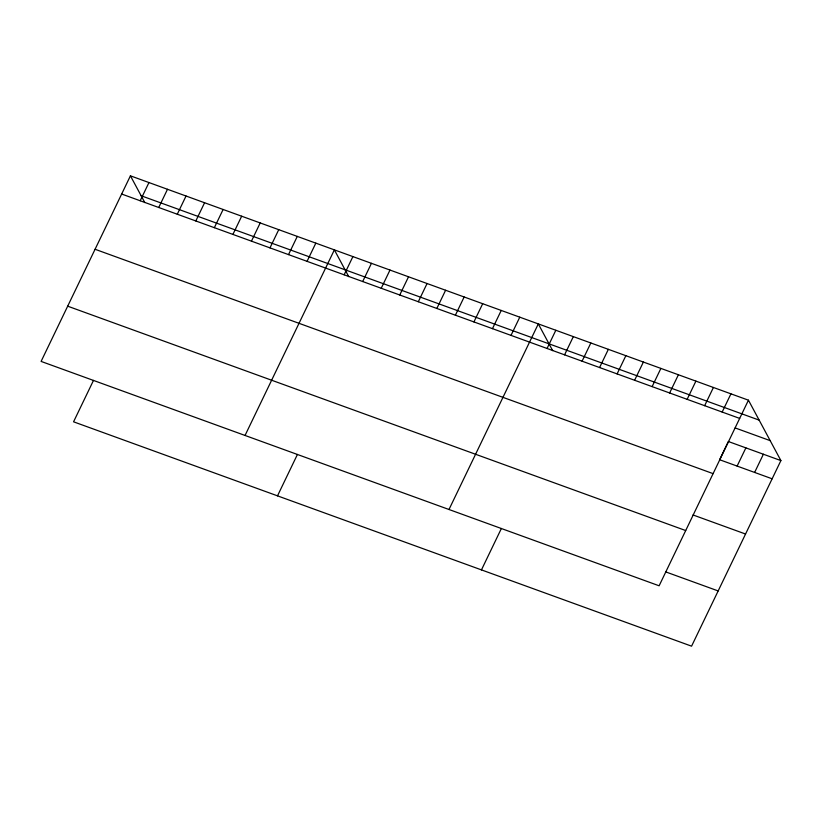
<?xml version="1.0" encoding="UTF-8"?>
<svg xmlns="http://www.w3.org/2000/svg" width="822" height="822" viewBox="0 0 822 822"><rect width="100%" height="100%" fill="white"/><g stroke="black" fill="none" stroke-linecap="round" stroke-linejoin="round"><path stroke-width="1.23" d="M130.421 175.826L41.1 361.413L659.121 585.788L748.441 400.191L130.421 175.826L144.816 202.592M140.192 200.763L148.957 182.556M158.738 207.493L167.503 189.286M93.503 380.381L73.559 421.809L691.579 646.174L780.9 460.587L748.441 400.191M177.275 214.223L186.039 196.016M195.821 220.954L204.586 202.746M214.357 227.684L223.122 209.476M232.903 234.424L241.668 216.207M251.44 241.154L260.204 222.937M269.976 247.884L278.74 229.677M288.522 254.615L297.287 236.407M307.058 261.345L315.823 243.137M245.048 435.455L334.369 249.867L348.754 276.634M344.141 274.805L352.905 256.598M362.687 281.535L371.452 263.328M277.507 495.851L297.441 454.422M381.223 288.265L389.988 270.058M399.759 294.995L408.524 276.788M418.306 301.736L427.07 283.518M436.842 308.466L445.606 290.248M455.388 315.196L464.153 296.989M473.924 321.926L482.689 303.719M492.47 328.656L501.235 310.449M511.007 335.386L519.771 317.179M448.997 509.496L538.307 323.909L552.703 350.686M547.062 348.477L555.826 330.269M564.57 354.837L573.335 336.619M481.456 569.893L501.389 528.464M582.079 361.187L590.843 342.98M599.587 367.547L608.352 349.34M617.096 373.907L625.861 355.69M634.615 380.257L643.379 362.05M652.123 386.617L660.888 368.41M669.632 392.978L678.397 374.77M687.141 399.328L695.905 381.12M704.649 405.688L713.414 387.481M722.168 412.048L730.933 393.841M737.118 466.084L745.883 447.867M754.627 472.434L763.391 454.227M141.127 195.749L759.148 420.124M121.656 194.033L739.677 418.408M735.166 427.943L770.183 440.654M780.9 460.587L728.364 441.517L719.61 459.724L772.135 478.794M95.075 249.272L713.095 473.636M693.018 514.962L745.554 534.033M67.681 306.174L685.702 530.55M665.635 571.865L718.161 590.936"/></g></svg>
